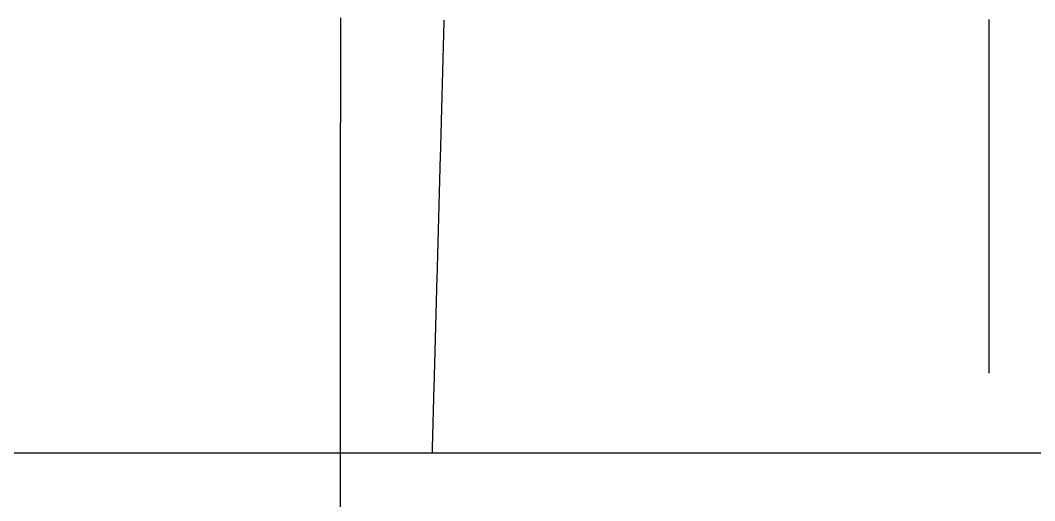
# Model space of a CAD drawing. Header units: millimetres. Extents: x -226 to 218, y -257 to 254.
# Drawn here: x -169.7 to -105.7, y 4 to 34.3 of the extents above; entities that cross this region are included whole.
import ezdxf

# ---------------------------------------------------------------- set-up
doc = ezdxf.new("R2010")
doc.units = ezdxf.units.MM
doc.layers.add('SKETCH', color=5, linetype='Continuous')
doc.layers.add('VISIBLE', color=7, linetype='Continuous')

msp = doc.modelspace()

# ---------------------------------------------------------------- linework, layer by layer
at = {"layer": 'SKETCH'}
msp.add_line((-149.491, -17.712), (-149.491, 27.833), dxfattribs=at)
at = {"layer": 'SKETCH', "flags": 128}
for points in [[(-149.491, 34.423), (-149.491, 34.159), (-149.491, 33.896), (-149.491, 33.632), (-149.491, 33.369), (-149.491, 33.105), (-149.491, 32.841), (-149.491, 32.578), (-149.491, 32.314), (-149.491, 32.051), (-149.491, 31.787), (-149.491, 31.523), (-149.491, 31.26), (-149.491, 30.996), (-149.491, 30.733), (-149.491, 30.469), (-149.491, 30.206), (-149.491, 29.942), (-149.491, 29.678), (-149.491, 29.415), (-149.491, 29.151), (-149.491, 28.888), (-149.491, 28.624), (-149.491, 28.361), (-149.491, 28.097), (-149.491, 27.833)], [(-142.963, 34.285), (-142.968, 34.089), (-142.974, 33.893), (-142.979, 33.697), (-142.984, 33.501), (-142.99, 33.305), (-142.995, 33.109), (-143.001, 32.913), (-143.006, 32.717), (-143.011, 32.521), (-143.017, 32.325), (-143.022, 32.129), (-143.028, 31.933), (-143.033, 31.737), (-143.039, 31.542), (-143.044, 31.346), (-143.049, 31.15), (-143.055, 30.954), (-143.06, 30.758), (-143.066, 30.562), (-143.071, 30.366), (-143.076, 30.17), (-143.082, 29.974), (-143.087, 29.778), (-143.092, 29.582), (-143.098, 29.386), (-143.103, 29.19), (-143.109, 28.994), (-143.114, 28.799), (-143.119, 28.603), (-143.125, 28.407), (-143.13, 28.211), (-143.135, 28.015), (-143.141, 27.819), (-143.146, 27.623), (-143.151, 27.428), (-143.157, 27.232), (-143.162, 27.036), (-143.167, 26.84), (-143.173, 26.644), (-143.178, 26.448), (-143.184, 26.252), (-143.189, 26.057), (-143.194, 25.861), (-143.2, 25.665), (-143.205, 25.469), (-143.211, 25.273), (-143.216, 25.077), (-143.221, 24.881), (-143.227, 24.685), (-143.232, 24.49), (-143.238, 24.294), (-143.243, 24.098), (-143.248, 23.902), (-143.254, 23.706), (-143.259, 23.51), (-143.265, 23.314), (-143.27, 23.119), (-143.276, 22.923), (-143.281, 22.727), (-143.286, 22.531), (-143.292, 22.335), (-143.297, 22.139), (-143.303, 21.944), (-143.308, 21.748), (-143.313, 21.552), (-143.319, 21.356), (-143.324, 21.16), (-143.33, 20.965), (-143.335, 20.769), (-143.34, 20.573), (-143.346, 20.377), (-143.351, 20.182), (-143.356, 19.986), (-143.362, 19.79), (-143.367, 19.594), (-143.372, 19.399), (-143.378, 19.203), (-143.383, 19.007), (-143.389, 18.811), (-143.394, 18.616), (-143.399, 18.42), (-143.405, 18.224), (-143.41, 18.029), (-143.415, 17.833), (-143.421, 17.637), (-143.426, 17.441), (-143.431, 17.246), (-143.437, 17.05), (-143.442, 16.854), (-143.447, 16.659), (-143.453, 16.463), (-143.458, 16.267), (-143.464, 16.071), (-143.469, 15.876), (-143.474, 15.68), (-143.48, 15.484), (-143.485, 15.289), (-143.491, 15.093), (-143.496, 14.897), (-143.501, 14.701), (-143.507, 14.506), (-143.512, 14.31), (-143.518, 14.114), (-143.523, 13.919), (-143.528, 13.723), (-143.534, 13.527), (-143.539, 13.332), (-143.545, 13.136), (-143.55, 12.94), (-143.556, 12.745), (-143.561, 12.549), (-143.566, 12.353), (-143.572, 12.158), (-143.577, 11.962), (-143.583, 11.766), (-143.588, 11.57), (-143.593, 11.373), (-143.599, 11.176), (-143.604, 10.978), (-143.61, 10.78), (-143.615, 10.581), (-143.621, 10.382), (-143.626, 10.183), (-143.632, 9.984), (-143.637, 9.785), (-143.643, 9.586), (-143.648, 9.388), (-143.653, 9.19), (-143.659, 8.993), (-143.664, 8.796), (-143.67, 8.6), (-143.675, 8.405), (-143.68, 8.21), (-143.686, 8.017), (-143.691, 7.825), (-143.696, 7.635), (-143.702, 7.445), (-143.707, 7.258), (-143.712, 7.071), (-143.714, 7.017)], [(-108.61, 34.333), (-108.61, 34.153), (-108.61, 33.971), (-108.61, 33.786), (-108.61, 33.599), (-108.61, 33.41), (-108.61, 33.218), (-108.611, 33.023), (-108.611, 32.824), (-108.611, 32.567), (-108.611, 32.305), (-108.611, 32.038), (-108.611, 31.766), (-108.611, 31.49), (-108.611, 31.209), (-108.611, 30.926), (-108.611, 30.638), (-108.611, 30.349), (-108.611, 30.056), (-108.611, 29.761), (-108.611, 29.465), (-108.611, 29.167), (-108.611, 28.868), (-108.611, 28.568), (-108.611, 28.268), (-108.611, 27.968), (-108.611, 27.668), (-108.611, 27.369), (-108.611, 27.071), (-108.611, 26.775), (-108.611, 26.48), (-108.611, 26.188), (-108.611, 25.898), (-108.611, 25.609), (-108.611, 25.321), (-108.611, 25.032), (-108.611, 24.744), (-108.611, 24.455), (-108.611, 24.166), (-108.611, 23.878), (-108.611, 23.589), (-108.611, 23.301), (-108.611, 23.012), (-108.611, 22.723), (-108.611, 22.435), (-108.611, 22.146), (-108.611, 21.858), (-108.611, 21.569), (-108.611, 21.28), (-108.611, 20.992), (-108.611, 20.703), (-108.611, 20.415), (-108.611, 20.126), (-108.611, 19.837), (-108.611, 19.549), (-108.611, 19.26), (-108.611, 18.972), (-108.611, 18.683), (-108.611, 18.395), (-108.611, 18.106), (-108.611, 17.817), (-108.611, 17.529), (-108.611, 17.24), (-108.611, 16.952), (-108.611, 16.663), (-108.611, 16.374), (-108.611, 16.086), (-108.611, 15.797), (-108.611, 15.509), (-108.611, 15.22), (-108.611, 14.931), (-108.611, 14.643), (-108.611, 14.354), (-108.611, 14.066), (-108.611, 13.777), (-108.611, 13.488), (-108.611, 13.2), (-108.611, 12.911), (-108.611, 12.623), (-108.611, 12.334), (-108.611, 12.046)]]:
    msp.add_lwpolyline(points, dxfattribs=at)
at = {"layer": 'VISIBLE'}
msp.add_line((-195.479, 7.017), (195.479, 7.017), dxfattribs=at)

doc.saveas('drawing.dxf')
